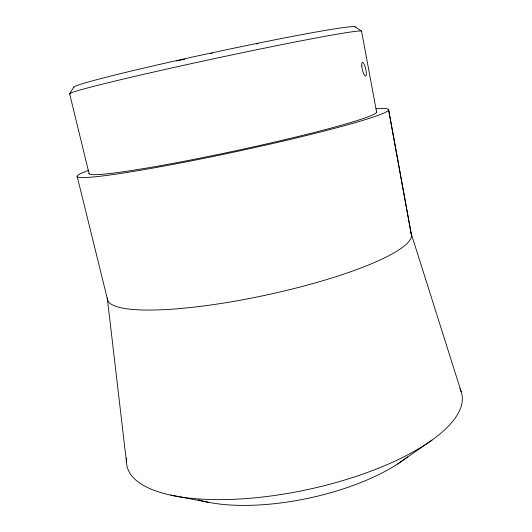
<?xml version="1.0" encoding="UTF-8"?>
<svg xmlns="http://www.w3.org/2000/svg" width="532" height="532" viewBox="0 0 532 532"><rect width="100%" height="100%" fill="white"/><g stroke="black" fill="none" stroke-linecap="round" stroke-linejoin="round"><path stroke-width="0.8" d="M69.752 93.599L73.762 87.142M397.477 464.07L431.977 440.104M170.759 495.139L208.338 502.274M355.117 26.839L361.494 31.115M461.224 391.851L411.063 233.129L388.599 109.678L411.569 235.756M77.18 176.478L107.797 300.64M69.652 93.798L89.083 173.651M361.574 31.275L376.583 111.986M126.516 462.494L107.291 298.02A155.484 28.981 -12.1 0 0 265.767 295.16A155.484 28.981 -12.1 0 0 410.897 232.797M176.724 60.987A134.317 4.396 -12.1 0 1 184.704 59.205M210.745 53.513A134.317 4.396 -12.1 0 1 212.281 53.187M256.471 43.956A134.317 4.396 -12.1 0 1 258.027 43.644M73.882 87.448A143.926 4.715 -12.1 0 1 213.718 52.455A143.926 4.715 -12.1 0 1 355.097 27.172M69.838 93.945A149.279 4.043 -12.1 0 1 215.021 58.5A149.279 4.043 -12.1 0 1 361.447 31.441M376.357 111.66A147.018 8.366 -12.1 0 1 234.838 150.942A147.018 8.366 -12.1 0 1 89.137 173.266M375.991 108.794A159.254 9.077 -12.1 0 1 233.987 152.079A159.254 9.077 -12.1 0 1 88.91 170.253M459.907 388.719A171.251 60.941 -12.1 0 1 304.503 490.225A171.251 60.941 -12.1 0 1 126.696 458.165M407.485 456.922A132.029 49.935 -12.1 0 1 198.237 499.794M361.773 66.081A7.096 1.709 76.9 0 0 365.617 76.156A7.096 1.709 76.9 0 0 364.673 65.483A7.096 1.709 76.9 0 0 361.773 66.081"/></g></svg>
